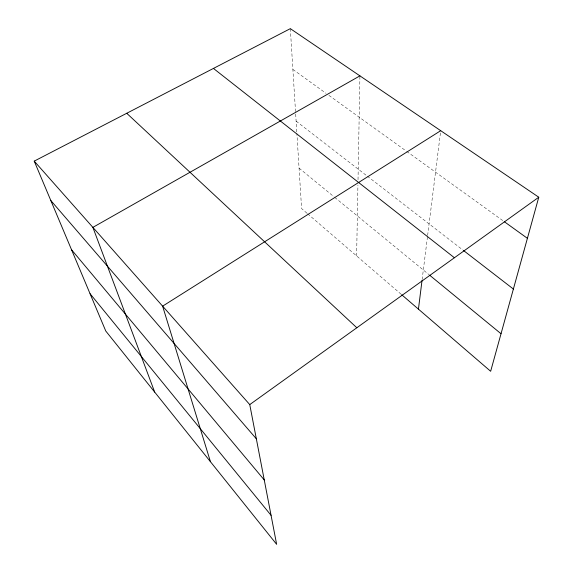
<?xml version="1.0" encoding="UTF-8"?>
<svg xmlns="http://www.w3.org/2000/svg" width="573" height="573" viewBox="0 0 573 573"><rect width="100%" height="100%" fill="white"/><g stroke="black" fill="none" stroke-linecap="round" stroke-linejoin="round"><path stroke-width="0.43" stroke-dasharray="2.87 2.15" d="M356.621 255.938L357.924 185.029M358.018 179.736L359.923 75.872M422.129 279.581L427.53 236.312M427.637 235.431L440.716 130.687M292.882 69.433L326.023 93.299M328.909 95.376L405.999 150.892M406.715 151.408L502.815 220.612M296.126 121.168L366.634 175.646M367.336 176.19L462.805 249.957M299.063 168.133L334.038 196.811M334.725 197.37L428.826 274.531M306.97 213.206L301.599 208.586L296.9 133.573M307.637 213.786L400.971 294.099M290.332 28.65L295.618 113.139M295.675 114.034L296.843 132.685"/><path stroke-width="0.86" d="M418.44 309.134L422.022 280.455M34.23 161.12L249.756 404.595L276.644 544.35L105.769 331.029L34.23 161.12L290.332 28.65L538.77 197.219L490.653 371.283L401.637 294.68M249.756 404.595L538.77 197.219M440.716 130.687L162.617 306.154L210.441 461.702M359.923 75.872L92.876 227.374L154.689 392.104M504.261 221.651L527.411 238.325M463.507 250.501L513.387 289.043M213.435 68.423L454.41 257.75M429.514 275.097L501.031 333.744M126.726 113.275L356.829 327.763M50.825 200.536L256.339 438.803M71.546 249.764L264.26 479.959M90.054 293.713L271.058 515.313"/></g></svg>
